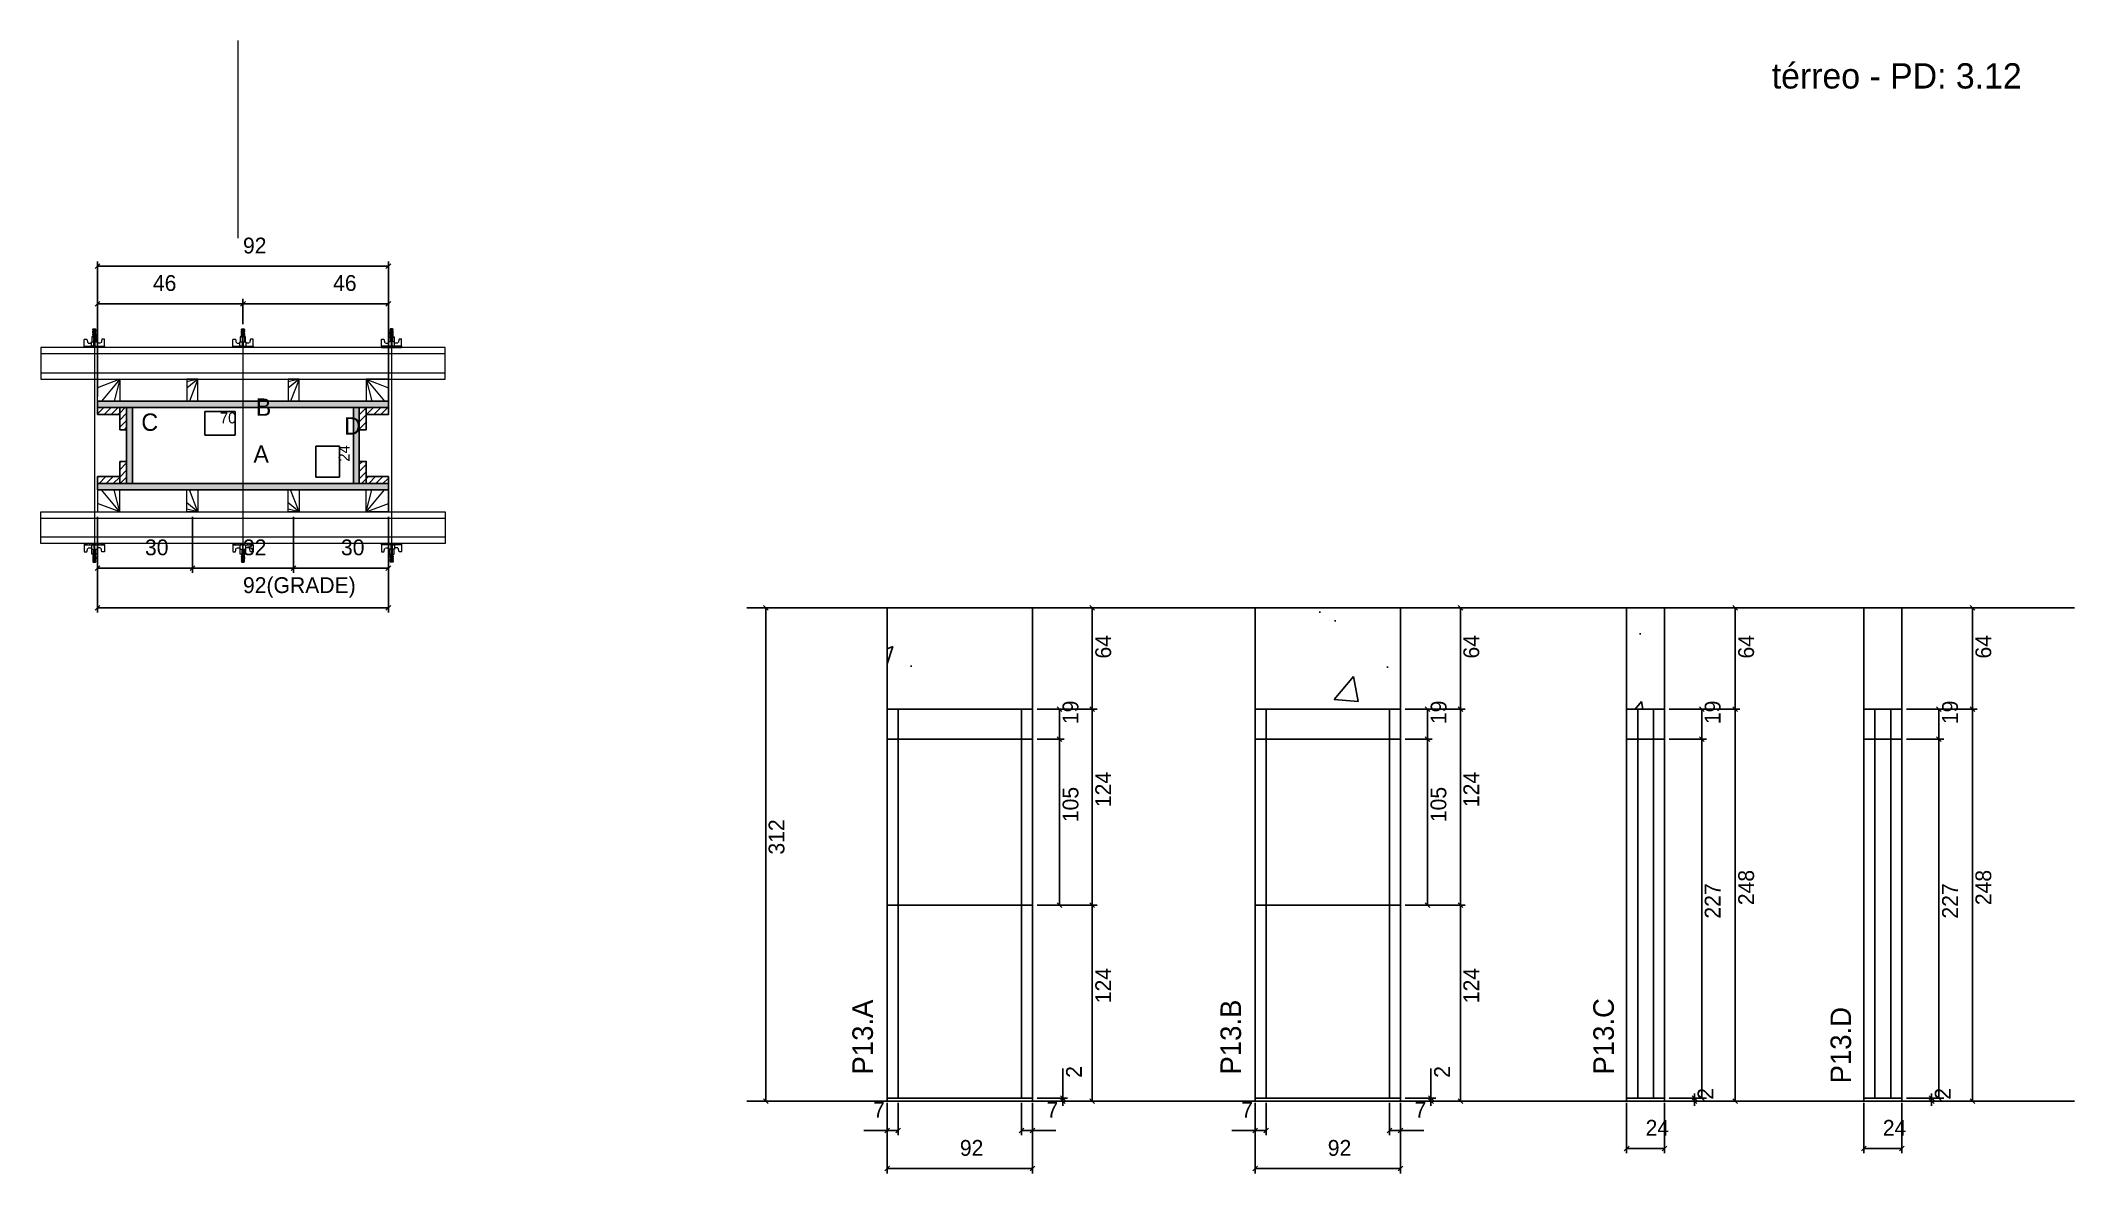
# Model space of a CAD drawing. Header units: metres. Extents: x 19340 to 20627, y 5080 to 5796.
import ezdxf

# ---------------------------------------------------------------- set-up
doc = ezdxf.new("R2010")
doc.units = ezdxf.units.M
for name, color, linetype in [('CHAPA', 7, 'Continuous'), ('COTA', 7, 'Continuous'), ('Hachura', 7, 'Continuous'), ('Madeira', 7, 'Continuous'), ('NOMENCLATURA', 7, 'Continuous'), ('Nível', 7, 'Continuous'), ('Painéis', 7, 'Continuous'), ('Perfil Metálico', 7, 'Continuous'), ('SARR_2.2x7', 7, 'Continuous'), ('SARRAFO', 7, 'Continuous'), ('Texto Seção', 7, 'Continuous'), ('TEXTO_GERAL', 7, 'Continuous')]:
    doc.layers.add(name, color=color, linetype=linetype)

msp = doc.modelspace()

# ---------------------------------------------------------------- hatches: boundary and pattern name
at = {"layer": 'COTA'}
h = msp.add_hatch(dxfattribs=at)
h.set_pattern_fill('AR-CONC')
h.paths.add_polyline_path([(19875.8, 5373.4), (19967.8, 5373.4), (19967.8, 5437.4), (19875.8, 5437.4), (19875.8, 5373.4)])
h = msp.add_hatch(dxfattribs=at)
h.set_pattern_fill('AR-CONC')
h.paths.add_polyline_path([(20108.6, 5373.4), (20200.6, 5373.4), (20200.6, 5437.4), (20108.6, 5437.4), (20108.6, 5373.4)])
h = msp.add_hatch(dxfattribs=at)
h.set_pattern_fill('AR-CONC')
h.paths.add_polyline_path([(20343.7, 5373.4), (20367.7, 5373.4), (20367.7, 5437.4), (20343.7, 5437.4), (20343.7, 5373.4)])
h = msp.add_hatch(dxfattribs=at)
h.set_pattern_fill('AR-CONC')
h.paths.add_polyline_path([(20493.8, 5373.4), (20517.8, 5373.4), (20517.8, 5437.4), (20493.8, 5437.4), (20493.8, 5373.4)])
at = {"layer": 'Hachura'}
h = msp.add_hatch(color=7, dxfattribs=at)
h.dxf.hatch_style = 1
h.paths.add_polyline_path([(19376.2, 5564.1), (19376.2, 5568.1), (19560.2, 5568.1), (19560.2, 5564.1), (19376.2, 5564.1)])
h = msp.add_hatch(color=7, dxfattribs=at)
h.dxf.hatch_style = 1
h.paths.add_polyline_path([(19376.2, 5564.1), (19376.2, 5568.1), (19560.2, 5568.1), (19560.2, 5564.1), (19376.2, 5564.1)])
h = msp.add_hatch(dxfattribs=at)
h.set_pattern_fill('ANSI31')
h.paths.add_polyline_path([(19390.2, 5564.1), (19390.2, 5559.7), (19376.2, 5559.7), (19376.2, 5564.1), (19390.2, 5564.1)])
h = msp.add_hatch(dxfattribs=at)
h.set_pattern_fill('ANSI31')
h.paths.add_polyline_path([(19394.6, 5564.1), (19390.2, 5564.1), (19390.2, 5550.1), (19394.6, 5550.1), (19394.6, 5564.1)])
h = msp.add_hatch(color=7, dxfattribs=at)
h.dxf.hatch_style = 1
h.paths.add_polyline_path([(19398.2, 5564.1), (19394.6, 5564.1), (19394.6, 5516.1), (19398.2, 5516.1), (19398.2, 5564.1)])
h = msp.add_hatch(color=7, dxfattribs=at)
h.dxf.hatch_style = 1
h.paths.add_polyline_path([(19398.2, 5564.1), (19394.6, 5564.1), (19394.6, 5516.1), (19398.2, 5516.1), (19398.2, 5564.1)])
h = msp.add_hatch(color=7, dxfattribs=at)
h.dxf.hatch_style = 1
h.paths.add_polyline_path([(19541.8, 5564.1), (19538.2, 5564.1), (19538.2, 5516.1), (19541.8, 5516.1), (19541.8, 5564.1)])
h = msp.add_hatch(color=7, dxfattribs=at)
h.dxf.hatch_style = 1
h.paths.add_polyline_path([(19541.8, 5564.1), (19538.2, 5564.1), (19538.2, 5516.1), (19541.8, 5516.1), (19541.8, 5564.1)])
h = msp.add_hatch(dxfattribs=at)
h.set_pattern_fill('ANSI31')
h.paths.add_polyline_path([(19546.2, 5564.1), (19541.8, 5564.1), (19541.8, 5550.1), (19546.2, 5550.1), (19546.2, 5564.1)])
h = msp.add_hatch(dxfattribs=at)
h.set_pattern_fill('ANSI31')
h.paths.add_polyline_path([(19546.2, 5564.1), (19546.2, 5559.7), (19560.2, 5559.7), (19560.2, 5564.1), (19546.2, 5564.1)])
h = msp.add_hatch(dxfattribs=at)
h.set_pattern_fill('ANSI31')
h.paths.add_polyline_path([(19390.2, 5516.1), (19390.2, 5520.5), (19376.2, 5520.5), (19376.2, 5516.1), (19390.2, 5516.1)])
h = msp.add_hatch(dxfattribs=at)
h.set_pattern_fill('ANSI31')
h.paths.add_polyline_path([(19394.6, 5516.1), (19390.2, 5516.1), (19390.2, 5530.1), (19394.6, 5530.1), (19394.6, 5516.1)])
h = msp.add_hatch(dxfattribs=at)
h.set_pattern_fill('ANSI31')
h.paths.add_polyline_path([(19546.2, 5516.1), (19541.8, 5516.1), (19541.8, 5530.1), (19546.2, 5530.1), (19546.2, 5516.1)])
h = msp.add_hatch(dxfattribs=at)
h.set_pattern_fill('ANSI31')
h.paths.add_polyline_path([(19546.2, 5516.1), (19546.2, 5520.5), (19560.2, 5520.5), (19560.2, 5516.1), (19546.2, 5516.1)])
h = msp.add_hatch(color=7, dxfattribs=at)
h.dxf.hatch_style = 1
h.paths.add_polyline_path([(19376.2, 5516.1), (19376.2, 5512.1), (19560.2, 5512.1), (19560.2, 5516.1), (19376.2, 5516.1)])
h = msp.add_hatch(color=7, dxfattribs=at)
h.dxf.hatch_style = 1
h.paths.add_polyline_path([(19376.2, 5516.1), (19376.2, 5512.1), (19560.2, 5512.1), (19560.2, 5516.1), (19376.2, 5516.1)])

# ---------------------------------------------------------------- linework, layer by layer
at = {"layer": 'CHAPA', "color": 1, "lineweight": 25}
for points in [[(19376.2, 5564.1), (19376.2, 5568.1), (19560.2, 5568.1), (19560.2, 5564.1)], [(19376.2, 5564.1), (19376.2, 5568.1), (19560.2, 5568.1), (19560.2, 5564.1)], [(19398.2, 5564.1), (19394.6, 5564.1), (19394.6, 5516.1), (19398.2, 5516.1)], [(19398.2, 5564.1), (19394.6, 5564.1), (19394.6, 5516.1), (19398.2, 5516.1)], [(19541.8, 5564.1), (19538.2, 5564.1), (19538.2, 5516.1), (19541.8, 5516.1)], [(19541.8, 5564.1), (19538.2, 5564.1), (19538.2, 5516.1), (19541.8, 5516.1)], [(19376.2, 5516.1), (19376.2, 5512.1), (19560.2, 5512.1), (19560.2, 5516.1)], [(19376.2, 5516.1), (19376.2, 5512.1), (19560.2, 5512.1), (19560.2, 5516.1)]]:
    msp.add_lwpolyline(points, close=True, dxfattribs=at)
at = {"layer": 'COTA', "color": 0, "lineweight": 25}
for p, q in [((19377.7, 5655), (19374.7, 5652)), ((19558.7, 5652), (19561.7, 5655)), ((19377.7, 5631.3), (19374.7, 5628.3)), ((19469.7, 5631.3), (19466.7, 5628.3)), ((19466.7, 5628.3), (19469.7, 5631.3)), ((19558.7, 5628.3), (19561.7, 5631.3)), ((19377.7, 5464), (19374.7, 5461)), ((19434.7, 5461), (19437.7, 5464)), ((19437.7, 5464), (19434.7, 5461)), ((19498.7, 5461), (19501.7, 5464)), ((19501.7, 5464), (19498.7, 5461)), ((19558.7, 5461), (19561.7, 5464)), ((19377.7, 5439), (19374.7, 5436)), ((19558.7, 5436), (19561.7, 5439)), ((19800.5, 5435.9), (19797.5, 5438.9)), ((20007.1, 5435.9), (20004.1, 5438.9)), ((20240, 5435.9), (20237, 5438.9)), ((20413.9, 5435.9), (20410.9, 5438.9)), ((20564, 5435.9), (20561, 5438.9)), ((19986.4, 5371.9), (19983.4, 5374.9)), ((20004.1, 5374.9), (20007.1, 5371.9)), ((20007.1, 5371.9), (20004.1, 5374.9)), ((20219.2, 5371.9), (20216.2, 5374.9)), ((20237, 5374.9), (20240, 5371.9)), ((20240, 5371.9), (20237, 5374.9)), ((20392.7, 5371.9), (20389.7, 5374.9)), ((20410.9, 5374.9), (20413.9, 5371.9)), ((20413.9, 5371.9), (20410.9, 5374.9)), ((20542.8, 5371.9), (20539.8, 5374.9)), ((20561, 5374.9), (20564, 5371.9)), ((20564, 5371.9), (20561, 5374.9)), ((19983.4, 5355.9), (19986.4, 5352.9)), ((19986.4, 5352.9), (19983.4, 5355.9)), ((20216.2, 5355.9), (20219.2, 5352.9)), ((20219.2, 5352.9), (20216.2, 5355.9)), ((20389.7, 5355.9), (20392.7, 5352.9)), ((20392.7, 5352.9), (20389.7, 5355.9)), ((20539.8, 5355.9), (20542.8, 5352.9)), ((20542.8, 5352.9), (20539.8, 5355.9)), ((19983.4, 5250.9), (19986.4, 5247.9)), ((20007.1, 5247.9), (20004.1, 5250.9)), ((20004.1, 5250.9), (20007.1, 5247.9)), ((20216.2, 5250.9), (20219.2, 5247.9)), ((20240, 5247.9), (20237, 5250.9)), ((20237, 5250.9), (20240, 5247.9)), ((19797.5, 5126.9), (19800.5, 5123.9)), ((19985.5, 5128.9), (19988.5, 5125.9)), ((19988.5, 5123.9), (19985.5, 5126.9)), ((20004.1, 5126.9), (20007.1, 5123.9)), ((20218.4, 5128.9), (20221.4, 5125.9)), ((20221.4, 5123.9), (20218.4, 5126.9)), ((20237, 5126.9), (20240, 5123.9)), ((20385.1, 5128.9), (20388.1, 5125.9)), ((20388.1, 5123.9), (20385.1, 5126.9)), ((20389.7, 5128.9), (20392.7, 5125.9)), ((20410.9, 5126.9), (20413.9, 5123.9)), ((20535.2, 5128.9), (20538.2, 5125.9)), ((20538.2, 5123.9), (20535.2, 5126.9)), ((20539.8, 5128.9), (20542.8, 5125.9)), ((20561, 5126.9), (20564, 5123.9)), ((19877.3, 5108.4), (19874.3, 5105.4)), ((19881.3, 5105.4), (19884.3, 5108.4)), ((19962.3, 5108.4), (19959.3, 5105.4)), ((19966.3, 5105.4), (19969.3, 5108.4)), ((20110.1, 5108.4), (20107.1, 5105.4)), ((20114.1, 5105.4), (20117.1, 5108.4)), ((20195.1, 5108.4), (20192.1, 5105.4)), ((20199.1, 5105.4), (20202.1, 5108.4)), ((20345.2, 5097), (20342.2, 5094)), ((20366.2, 5094), (20369.2, 5097)), ((20495.3, 5097), (20492.3, 5094)), ((20516.3, 5094), (20519.3, 5097)), ((19877.3, 5084.3), (19874.3, 5081.3)), ((19966.3, 5081.3), (19969.3, 5084.3)), ((20110.1, 5084.3), (20107.1, 5081.3)), ((20199.1, 5081.3), (20202.1, 5084.3))]:
    msp.add_line(p, q, dxfattribs=at)
at = {"layer": 'COTA', "color": 241, "lineweight": 25}
for p, q in [((19376.2, 5571.1), (19376.2, 5656.5)), ((19560.2, 5653.5), (19376.2, 5653.5)), ((19560.2, 5571.1), (19560.2, 5656.5)), ((19376.2, 5605.1), (19376.2, 5632.8)), ((19376.2, 5629.8), (19468.2, 5629.8)), ((19468.2, 5616.9), (19468.2, 5632.8)), ((19468.2, 5616.9), (19468.2, 5632.8)), ((19560.2, 5629.8), (19468.2, 5629.8)), ((19560.2, 5605.1), (19560.2, 5632.8)), ((19376.2, 5495.1), (19376.2, 5434.5)), ((19376.2, 5495.1), (19376.2, 5459.5)), ((19436.2, 5495.1), (19436.2, 5459.5)), ((19436.2, 5495.1), (19436.2, 5459.5)), ((19500.2, 5495.1), (19500.2, 5459.5)), ((19500.2, 5495.1), (19500.2, 5459.5)), ((19560.2, 5495.1), (19560.2, 5434.5)), ((19560.2, 5495.1), (19560.2, 5459.5)), ((19376.2, 5462.5), (19436.2, 5462.5)), ((19436.2, 5462.5), (19500.2, 5462.5)), ((19500.2, 5462.5), (19560.2, 5462.5)), ((19560.2, 5437.5), (19376.2, 5437.5)), ((19967.8, 5437.4), (19875.8, 5437.4)), ((19875.8, 5373.4), (19875.8, 5437.4)), ((19967.8, 5373.4), (19967.8, 5437.4)), ((20200.6, 5437.4), (20108.6, 5437.4)), ((20108.6, 5373.4), (20108.6, 5437.4)), ((20200.6, 5373.4), (20200.6, 5437.4))]:
    msp.add_line(p, q, dxfattribs=at)
at = {"layer": 'COTA', "color": 180, "lineweight": 25}
for p, q in [((19463.3, 5561.6), (19444, 5561.6)), ((19444, 5561.6), (19444, 5546.6)), ((19463.3, 5546.6), (19463.3, 5561.6)), ((19444, 5546.6), (19463.3, 5546.6)), ((19529.2, 5539.8), (19514.2, 5539.8)), ((19514.2, 5539.8), (19514.2, 5520.1)), ((19529.2, 5520.1), (19529.2, 5539.8)), ((19514.2, 5520.1), (19529.2, 5520.1))]:
    msp.add_line(p, q, dxfattribs=at)
at = {"layer": 'COTA', "color": 4, "lineweight": 25}
for p, q in [((19790.1, 5437.4), (19802, 5437.4)), ((19799, 5125.4), (19799, 5437.4)), ((19970.8, 5437.4), (20008.6, 5437.4)), ((20005.6, 5373.4), (20005.6, 5437.4)), ((20203.6, 5437.4), (20241.5, 5437.4)), ((20238.5, 5373.4), (20238.5, 5437.4)), ((20370.7, 5437.4), (20415.4, 5437.4)), ((20412.4, 5373.4), (20412.4, 5437.4)), ((20520.8, 5437.4), (20565.5, 5437.4)), ((20562.5, 5373.4), (20562.5, 5437.4)), ((19970.8, 5373.4), (20008.6, 5373.4)), ((19970.8, 5373.4), (19987.9, 5373.4)), ((19970.8, 5373.4), (20008.6, 5373.4)), ((19984.9, 5354.4), (19984.9, 5373.4)), ((20005.6, 5249.4), (20005.6, 5373.4)), ((20203.6, 5373.4), (20220.7, 5373.4)), ((20203.6, 5373.4), (20241.5, 5373.4)), ((20203.6, 5373.4), (20241.5, 5373.4)), ((20217.7, 5354.4), (20217.7, 5373.4)), ((20238.5, 5249.4), (20238.5, 5373.4)), ((20370.7, 5373.4), (20415.4, 5373.4)), ((20370.7, 5373.4), (20415.4, 5373.4)), ((20370.7, 5373.4), (20394.2, 5373.4)), ((20391.2, 5373.4), (20391.2, 5354.4)), ((20412.4, 5125.4), (20412.4, 5373.4)), ((20520.8, 5373.4), (20565.5, 5373.4)), ((20520.8, 5373.4), (20565.5, 5373.4)), ((20520.8, 5373.4), (20544.3, 5373.4)), ((20541.3, 5373.4), (20541.3, 5354.4)), ((20562.5, 5125.4), (20562.5, 5373.4)), ((19970.8, 5354.4), (19987.9, 5354.4)), ((19970.8, 5354.4), (19987.9, 5354.4)), ((19984.9, 5249.4), (19984.9, 5354.4)), ((20203.6, 5354.4), (20220.7, 5354.4)), ((20203.6, 5354.4), (20220.7, 5354.4)), ((20217.7, 5249.4), (20217.7, 5354.4)), ((20370.7, 5354.4), (20394.2, 5354.4)), ((20370.7, 5354.4), (20394.2, 5354.4)), ((20391.2, 5354.4), (20391.2, 5127.4)), ((20520.8, 5354.4), (20544.3, 5354.4)), ((20520.8, 5354.4), (20544.3, 5354.4)), ((20541.3, 5354.4), (20541.3, 5127.4)), ((19970.8, 5249.4), (20008.6, 5249.4)), ((19970.8, 5249.4), (19987.9, 5249.4)), ((19970.8, 5249.4), (20008.6, 5249.4)), ((20005.6, 5125.4), (20005.6, 5249.4)), ((20203.6, 5249.4), (20241.5, 5249.4)), ((20203.6, 5249.4), (20220.7, 5249.4)), ((20203.6, 5249.4), (20241.5, 5249.4)), ((20238.5, 5125.4), (20238.5, 5249.4)), ((19987, 5127.4), (19987, 5146.2)), ((20219.9, 5127.4), (20219.9, 5146.2)), ((19790.1, 5125.4), (19802, 5125.4)), ((19875.8, 5124.4), (19875.8, 5079.8)), ((19875.8, 5122.4), (19875.8, 5103.9)), ((19882.8, 5124.4), (19882.8, 5103.9)), ((19960.8, 5124.4), (19960.8, 5103.9)), ((19967.8, 5124.4), (19967.8, 5079.8)), ((19967.8, 5122.4), (19967.8, 5103.9)), ((19970.8, 5127.4), (19990, 5127.4)), ((19970.8, 5125.4), (19990, 5125.4)), ((19970.8, 5125.4), (20008.6, 5125.4)), ((19987, 5125.4), (19987, 5127.4)), ((19987, 5125.4), (19987, 5122.4)), ((20108.6, 5124.4), (20108.6, 5079.8)), ((20108.6, 5122.4), (20108.6, 5103.9)), ((20115.6, 5124.4), (20115.6, 5103.9)), ((20193.6, 5124.4), (20193.6, 5103.9)), ((20200.6, 5124.4), (20200.6, 5079.8)), ((20200.6, 5122.4), (20200.6, 5103.9)), ((20203.6, 5127.4), (20222.9, 5127.4)), ((20203.6, 5125.4), (20222.9, 5125.4)), ((20203.6, 5125.4), (20241.5, 5125.4)), ((20219.9, 5125.4), (20219.9, 5127.4)), ((20219.9, 5125.4), (20219.9, 5122.4)), ((20343.7, 5124.4), (20343.7, 5092.5)), ((20367.7, 5124.4), (20367.7, 5092.5)), ((20370.7, 5127.4), (20389.6, 5127.4)), ((20370.7, 5127.4), (20394.2, 5127.4)), ((20370.7, 5125.4), (20389.6, 5125.4)), ((20370.7, 5125.4), (20415.4, 5125.4)), ((20386.6, 5127.4), (20386.6, 5130.4)), ((20386.6, 5125.4), (20386.6, 5127.4)), ((20386.6, 5125.4), (20386.6, 5122.4)), ((20493.8, 5124.4), (20493.8, 5092.5)), ((20517.8, 5124.4), (20517.8, 5092.5)), ((20520.8, 5127.4), (20539.7, 5127.4)), ((20520.8, 5127.4), (20544.3, 5127.4)), ((20520.8, 5125.4), (20539.7, 5125.4)), ((20520.8, 5125.4), (20565.5, 5125.4)), ((20536.7, 5127.4), (20536.7, 5130.4)), ((20536.7, 5125.4), (20536.7, 5127.4)), ((20536.7, 5125.4), (20536.7, 5122.4)), ((19875.8, 5106.9), (19861, 5106.9)), ((19882.8, 5106.9), (19875.8, 5106.9)), ((19960.8, 5106.9), (19967.8, 5106.9)), ((19967.8, 5106.9), (19982.5, 5106.9)), ((20108.6, 5106.9), (20093.9, 5106.9)), ((20115.6, 5106.9), (20108.6, 5106.9)), ((20193.6, 5106.9), (20200.6, 5106.9)), ((20200.6, 5106.9), (20215.4, 5106.9)), ((19967.8, 5082.8), (19875.8, 5082.8)), ((20200.6, 5082.8), (20108.6, 5082.8)), ((20343.7, 5095.5), (20367.7, 5095.5)), ((20493.8, 5095.5), (20517.8, 5095.5))]:
    msp.add_line(p, q, dxfattribs=at)
at = {"layer": 'COTA', "color": 241, "lineweight": 25}
for points in [[(20367.7, 5373.4), (20367.7, 5437.4), (20343.7, 5437.4), (20343.7, 5373.4)], [(20517.8, 5373.4), (20517.8, 5437.4), (20493.8, 5437.4), (20493.8, 5373.4)]]:
    msp.add_lwpolyline(points, dxfattribs=at)
at = {"layer": 'Hachura', "color": 0, "lineweight": 9}
for p, q in [((19373.1, 5613.2), (19375.3, 5612.1)), ((19375.2, 5611.9), (19373.1, 5612.9)), ((19373.1, 5612), (19375.3, 5610.9)), ((19375.2, 5610.7), (19373.1, 5611.8)), ((19373.1, 5610.8), (19375.3, 5609.8)), ((19375.2, 5609.5), (19373.1, 5610.6)), ((19373.2, 5613.6), (19373.5, 5613.9)), ((19373.2, 5613.3), (19373.2, 5613.6)), ((19375.1, 5613.6), (19373.2, 5613.6)), ((19373.2, 5613.3), (19375.1, 5612.3)), ((19373.2, 5613.3), (19375.1, 5612.3)), ((19373.2, 5612.1), (19373.2, 5612.7)), ((19375.1, 5611.8), (19373.2, 5612.7)), ((19373.2, 5612.1), (19375.1, 5611.1)), ((19373.2, 5610.9), (19373.2, 5611.6)), ((19375.1, 5610.6), (19373.2, 5611.6)), ((19373.2, 5611.4), (19373.2, 5611.6)), ((19373.2, 5610.9), (19375.1, 5610)), ((19373.2, 5609.8), (19373.2, 5610.4)), ((19375.1, 5609.5), (19373.2, 5610.4)), ((19373.5, 5613.9), (19374.8, 5613.9)), ((19375.1, 5612.9), (19373.8, 5613.6)), ((19375.2, 5613), (19374.1, 5613.6)), ((19374.6, 5613.6), (19375.3, 5613.2)), ((19375.1, 5613.6), (19374.8, 5613.9)), ((19374.8, 5613.6), (19375.1, 5613.4)), ((19375.1, 5612.9), (19375.1, 5612.3)), ((19375.1, 5611.1), (19375.1, 5611.8)), ((19375.1, 5610.4), (19375.1, 5610.6)), ((19375.1, 5610.4), (19375.1, 5610)), ((19467.1, 5613.2), (19469.3, 5612.1)), ((19469.2, 5611.9), (19467.1, 5612.9)), ((19467.1, 5612), (19469.3, 5610.9)), ((19469.2, 5610.7), (19467.1, 5611.8)), ((19467.1, 5610.8), (19469.3, 5609.8)), ((19469.2, 5609.5), (19467.1, 5610.6)), ((19467.2, 5613.6), (19467.5, 5613.9)), ((19467.2, 5613.3), (19467.2, 5613.6)), ((19469.1, 5613.6), (19467.2, 5613.6)), ((19467.2, 5613.3), (19469.1, 5612.3)), ((19467.2, 5613.3), (19469.1, 5612.3)), ((19467.2, 5612.1), (19467.2, 5612.7)), ((19469.1, 5611.8), (19467.2, 5612.7)), ((19467.2, 5612.1), (19469.1, 5611.1)), ((19467.2, 5610.9), (19467.2, 5611.6)), ((19469.1, 5610.6), (19467.2, 5611.6)), ((19467.2, 5611.4), (19467.2, 5611.6)), ((19467.2, 5610.9), (19469.1, 5610)), ((19467.2, 5609.8), (19467.2, 5610.4)), ((19469.1, 5609.5), (19467.2, 5610.4)), ((19467.5, 5613.9), (19468.8, 5613.9)), ((19469.1, 5612.9), (19467.8, 5613.6)), ((19469.2, 5613), (19468.1, 5613.6)), ((19468.6, 5613.6), (19469.3, 5613.2)), ((19469.1, 5613.6), (19468.8, 5613.9)), ((19468.8, 5613.6), (19469.1, 5613.4)), ((19469.1, 5612.9), (19469.1, 5612.3)), ((19469.1, 5611.1), (19469.1, 5611.8)), ((19469.1, 5610.4), (19469.1, 5610.6)), ((19469.1, 5610.4), (19469.1, 5610)), ((19561.8, 5613.6), (19561.1, 5613.2)), ((19563.3, 5613.2), (19561.1, 5612.1)), ((19563.3, 5612), (19561.1, 5610.9)), ((19563.3, 5610.8), (19561.1, 5609.8)), ((19561.2, 5613), (19562.3, 5613.6)), ((19561.2, 5611.9), (19563.3, 5612.9)), ((19561.2, 5610.7), (19563.3, 5611.8)), ((19561.2, 5609.5), (19563.3, 5610.6)), ((19561.3, 5613.6), (19561.6, 5613.9)), ((19561.6, 5613.6), (19561.3, 5613.4)), ((19561.3, 5612.9), (19562.6, 5613.6)), ((19561.3, 5613.6), (19563.2, 5613.6)), ((19563.2, 5613.3), (19561.3, 5612.3)), ((19563.2, 5613.3), (19561.3, 5612.3)), ((19561.3, 5612.9), (19561.3, 5612.3)), ((19561.3, 5611.8), (19563.2, 5612.7)), ((19563.2, 5612.1), (19561.3, 5611.1)), ((19561.3, 5611.1), (19561.3, 5611.8)), ((19561.3, 5610.6), (19563.2, 5611.6)), ((19563.2, 5610.9), (19561.3, 5610)), ((19561.3, 5610.4), (19561.3, 5610.6)), ((19561.3, 5610.4), (19561.3, 5610)), ((19561.3, 5609.5), (19563.2, 5610.4)), ((19562.9, 5613.9), (19561.6, 5613.9)), ((19563.2, 5613.6), (19562.9, 5613.9)), ((19563.2, 5613.3), (19563.2, 5613.6)), ((19563.2, 5612.1), (19563.2, 5612.7)), ((19563.2, 5610.9), (19563.2, 5611.6)), ((19563.2, 5611.4), (19563.2, 5611.6)), ((19563.2, 5609.8), (19563.2, 5610.4)), ((19367.7, 5607.3), (19369.4, 5607.3)), ((19367.7, 5603), (19380.6, 5603)), ((19367.7, 5603), (19372.9, 5603)), ((19367.8, 5602.1), (19367.8, 5607.2)), ((19380.6, 5602.1), (19367.8, 5602.1)), ((19367.9, 5603), (19367.9, 5602.1)), ((19368.1, 5603), (19368.1, 5602.1)), ((19368.4, 5603), (19368.4, 5602.1)), ((19368.9, 5603), (19368.9, 5602.1)), ((19369.4, 5607.3), (19370, 5605)), ((19369.7, 5603), (19369.7, 5602.1)), ((19370.3, 5604.8), (19372.3, 5604.8)), ((19371.2, 5603), (19371.2, 5602.1)), ((19379.7, 5602.1), (19371.9, 5602.1)), ((19372.3, 5605.6), (19376.1, 5605.6)), ((19372.3, 5603), (19372.3, 5605.6)), ((19374.2, 5603), (19372.3, 5603)), ((19375.9, 5608.8), (19372.5, 5608.8)), ((19372.5, 5608.8), (19372.5, 5605.6)), ((19375.9, 5608.7), (19372.5, 5608.7)), ((19372.9, 5603), (19373.6, 5603)), ((19374.3, 5608.8), (19373.1, 5609.4)), ((19373.2, 5609.8), (19375.1, 5608.8)), ((19374.1, 5608.8), (19373.2, 5609.3)), ((19373.2, 5608.8), (19373.2, 5609.3)), ((19373.2, 5602.7), (19373.2, 5602.9)), ((19373.2, 5602.2), (19373.2, 5602.7)), ((19373.6, 5608.8), (19373.6, 5605.6)), ((19373.9, 5603), (19373.9, 5605)), ((19374.2, 5603), (19374.2, 5602.1)), ((19374.4, 5605), (19374.4, 5603)), ((19375.1, 5609.5), (19375.1, 5608.8)), ((19375.1, 5608.8), (19375.1, 5605.6)), ((19375.2, 5602.9), (19375.2, 5602.4)), ((19375.9, 5605.6), (19375.9, 5608.8)), ((19376.1, 5605.6), (19375.9, 5605.6)), ((19376.1, 5605.6), (19375.9, 5605.6)), ((19376.1, 5605.6), (19376.1, 5603)), ((19378.1, 5604.8), (19376.1, 5604.8)), ((19377.2, 5603), (19377.2, 5602.1)), ((19379, 5607.3), (19378.4, 5605)), ((19378.7, 5603), (19378.7, 5602.1)), ((19380.6, 5607.3), (19379, 5607.3)), ((19379.5, 5603), (19379.5, 5602.1)), ((19380, 5603), (19380, 5602.1)), ((19380.3, 5603), (19380.3, 5602.1)), ((19380.5, 5603), (19380.5, 5602.1)), ((19380.6, 5603), (19380.6, 5607.3)), ((19380.6, 5603), (19380.6, 5602.1)), ((19461.7, 5607.3), (19463.4, 5607.3)), ((19461.7, 5603), (19474.6, 5603)), ((19461.7, 5603), (19466.9, 5603)), ((19461.8, 5602.1), (19461.8, 5607.2)), ((19474.6, 5602.1), (19461.8, 5602.1)), ((19461.9, 5603), (19461.9, 5602.1)), ((19462.1, 5603), (19462.1, 5602.1)), ((19462.4, 5603), (19462.4, 5602.1)), ((19462.9, 5603), (19462.9, 5602.1)), ((19463.4, 5607.3), (19464, 5605)), ((19463.7, 5603), (19463.7, 5602.1)), ((19464.3, 5604.8), (19466.3, 5604.8)), ((19465.2, 5603), (19465.2, 5602.1)), ((19473.7, 5602.1), (19465.9, 5602.1)), ((19466.3, 5605.6), (19470.1, 5605.6)), ((19466.3, 5603), (19466.3, 5605.6)), ((19468.2, 5603), (19466.3, 5603)), ((19469.9, 5608.8), (19466.5, 5608.8)), ((19466.5, 5608.8), (19466.5, 5605.6)), ((19469.9, 5608.7), (19466.5, 5608.7)), ((19466.9, 5603), (19467.6, 5603)), ((19468.3, 5608.8), (19467.1, 5609.4)), ((19467.2, 5609.8), (19469.1, 5608.8)), ((19468.1, 5608.8), (19467.2, 5609.3)), ((19467.2, 5608.8), (19467.2, 5609.3)), ((19467.2, 5602.7), (19467.2, 5602.9)), ((19467.2, 5602.2), (19467.2, 5602.7)), ((19467.6, 5608.8), (19467.6, 5605.6)), ((19467.9, 5603), (19467.9, 5605)), ((19468.2, 5603), (19468.2, 5602.1)), ((19468.4, 5605), (19468.4, 5603)), ((19469.1, 5609.5), (19469.1, 5608.8)), ((19469.1, 5608.8), (19469.1, 5605.6)), ((19469.2, 5602.9), (19469.2, 5602.4)), ((19469.9, 5605.6), (19469.9, 5608.8)), ((19470.1, 5605.6), (19469.9, 5605.6)), ((19470.1, 5605.6), (19469.9, 5605.6)), ((19470.1, 5605.6), (19470.1, 5603)), ((19472.1, 5604.8), (19470.1, 5604.8)), ((19471.2, 5603), (19471.2, 5602.1)), ((19473, 5607.3), (19472.4, 5605)), ((19472.7, 5603), (19472.7, 5602.1)), ((19474.6, 5607.3), (19473, 5607.3)), ((19473.5, 5603), (19473.5, 5602.1)), ((19474, 5603), (19474, 5602.1)), ((19474.3, 5603), (19474.3, 5602.1)), ((19474.5, 5603), (19474.5, 5602.1)), ((19474.6, 5603), (19474.6, 5607.3)), ((19474.6, 5603), (19474.6, 5602.1)), ((19555.8, 5603), (19555.8, 5607.3)), ((19555.8, 5607.3), (19557.4, 5607.3)), ((19568.7, 5603), (19555.8, 5603)), ((19555.8, 5603), (19555.8, 5602.1)), ((19555.8, 5602.1), (19568.6, 5602.1)), ((19555.9, 5603), (19555.9, 5602.1)), ((19556.1, 5603), (19556.1, 5602.1)), ((19556.4, 5603), (19556.4, 5602.1)), ((19556.7, 5602.1), (19564.5, 5602.1)), ((19556.9, 5603), (19556.9, 5602.1)), ((19557.4, 5607.3), (19558, 5605)), ((19557.7, 5603), (19557.7, 5602.1)), ((19558.3, 5604.8), (19560.3, 5604.8)), ((19559.2, 5603), (19559.2, 5602.1)), ((19564.1, 5605.6), (19560.3, 5605.6)), ((19560.3, 5605.6), (19560.3, 5603)), ((19560.3, 5605.6), (19560.5, 5605.6)), ((19560.3, 5605.6), (19560.5, 5605.6)), ((19560.5, 5608.8), (19563.9, 5608.8)), ((19560.5, 5605.6), (19560.5, 5608.8)), ((19560.5, 5608.7), (19563.9, 5608.7)), ((19561.2, 5602.9), (19561.2, 5602.4)), ((19563.2, 5609.8), (19561.3, 5608.8)), ((19561.3, 5609.5), (19561.3, 5608.8)), ((19561.3, 5608.8), (19561.3, 5605.6)), ((19562, 5605), (19562, 5603)), ((19562.1, 5608.8), (19563.3, 5609.4)), ((19562.2, 5603), (19564.1, 5603)), ((19562.2, 5603), (19562.2, 5602.1)), ((19562.3, 5608.8), (19563.2, 5609.3)), ((19562.5, 5603), (19562.5, 5605)), ((19562.8, 5608.8), (19562.8, 5605.6)), ((19563.5, 5603), (19562.8, 5603)), ((19563.2, 5608.8), (19563.2, 5609.3)), ((19563.2, 5602.7), (19563.2, 5602.9)), ((19563.2, 5602.2), (19563.2, 5602.7)), ((19568.7, 5603), (19563.5, 5603)), ((19563.9, 5608.8), (19563.9, 5605.6)), ((19564.1, 5603), (19564.1, 5605.6)), ((19566.1, 5604.8), (19564.1, 5604.8)), ((19565.2, 5603), (19565.2, 5602.1)), ((19567, 5607.3), (19566.4, 5605)), ((19566.7, 5603), (19566.7, 5602.1)), ((19568.7, 5607.3), (19567, 5607.3)), ((19567.5, 5603), (19567.5, 5602.1)), ((19568, 5603), (19568, 5602.1)), ((19568.3, 5603), (19568.3, 5602.1)), ((19568.5, 5603), (19568.5, 5602.1)), ((19568.6, 5602.1), (19568.6, 5607.2)), ((19367.7, 5477.2), (19380.6, 5477.2)), ((19367.7, 5477.2), (19372.9, 5477.2)), ((19367.7, 5472.9), (19369.4, 5472.9)), ((19380.6, 5478.1), (19367.8, 5478.1)), ((19367.8, 5478.1), (19367.8, 5473)), ((19367.9, 5477.2), (19367.9, 5478.1)), ((19368.1, 5477.2), (19368.1, 5478.1)), ((19368.4, 5477.2), (19368.4, 5478.1)), ((19368.9, 5477.2), (19368.9, 5478.1)), ((19369.4, 5472.9), (19370, 5475.1)), ((19369.7, 5477.2), (19369.7, 5478.1)), ((19370.3, 5475.4), (19372.3, 5475.4)), ((19371.2, 5477.2), (19371.2, 5478.1)), ((19379.7, 5478.1), (19371.9, 5478.1)), ((19374.2, 5477.2), (19372.3, 5477.2)), ((19372.3, 5477.2), (19372.3, 5474.6)), ((19372.3, 5474.6), (19376.1, 5474.6)), ((19372.5, 5471.4), (19372.5, 5474.6)), ((19375.9, 5471.5), (19372.5, 5471.5)), ((19375.9, 5471.4), (19372.5, 5471.4)), ((19372.9, 5477.2), (19373.6, 5477.2)), ((19374.3, 5471.4), (19373.1, 5470.8)), ((19375.2, 5470.7), (19373.1, 5469.6)), ((19373.1, 5469.4), (19375.3, 5470.4)), ((19375.2, 5469.5), (19373.1, 5468.4)), ((19373.1, 5468.2), (19375.3, 5469.3)), ((19373.2, 5477.9), (19373.2, 5477.5)), ((19373.2, 5477.5), (19373.2, 5477.3)), ((19373.2, 5470.4), (19375.1, 5471.4)), ((19374.1, 5471.4), (19373.2, 5470.9)), ((19373.2, 5471.4), (19373.2, 5470.9)), ((19375.1, 5470.7), (19373.2, 5469.8)), ((19373.2, 5470.4), (19373.2, 5469.8)), ((19373.2, 5469.3), (19375.1, 5470.2)), ((19375.1, 5469.6), (19373.2, 5468.6)), ((19373.2, 5469.3), (19373.2, 5468.6)), ((19373.2, 5468.1), (19375.1, 5469.1)), ((19373.2, 5468.8), (19373.2, 5468.6)), ((19373.6, 5471.4), (19373.6, 5474.6)), ((19373.9, 5477.2), (19373.9, 5475.2)), ((19374.2, 5477.2), (19374.2, 5478.1)), ((19374.4, 5475.2), (19374.4, 5477.2)), ((19375.1, 5471.4), (19375.1, 5474.6)), ((19375.1, 5470.7), (19375.1, 5471.4)), ((19375.1, 5469.8), (19375.1, 5470.2)), ((19375.1, 5469.8), (19375.1, 5469.6)), ((19375.1, 5469.1), (19375.1, 5468.4)), ((19375.2, 5477.3), (19375.2, 5477.8)), ((19375.9, 5474.6), (19375.9, 5471.4)), ((19376.1, 5474.6), (19375.9, 5474.6)), ((19376.1, 5474.6), (19375.9, 5474.6)), ((19376.1, 5474.6), (19376.1, 5477.2)), ((19378.1, 5475.4), (19376.1, 5475.4)), ((19377.2, 5477.2), (19377.2, 5478.1)), ((19379, 5472.9), (19378.4, 5475.1)), ((19378.7, 5477.2), (19378.7, 5478.1)), ((19380.6, 5472.9), (19379, 5472.9)), ((19379.5, 5477.2), (19379.5, 5478.1)), ((19380, 5477.2), (19380, 5478.1)), ((19380.3, 5477.2), (19380.3, 5478.1)), ((19380.5, 5477.2), (19380.5, 5478.1)), ((19380.6, 5477.2), (19380.6, 5478.1)), ((19380.6, 5477.2), (19380.6, 5472.9)), ((19461.7, 5477.2), (19474.6, 5477.2)), ((19461.7, 5477.2), (19466.9, 5477.2)), ((19461.7, 5472.9), (19463.4, 5472.9)), ((19474.6, 5478.1), (19461.8, 5478.1)), ((19461.8, 5478.1), (19461.8, 5473)), ((19461.9, 5477.2), (19461.9, 5478.1)), ((19462.1, 5477.2), (19462.1, 5478.1)), ((19462.4, 5477.2), (19462.4, 5478.1)), ((19462.9, 5477.2), (19462.9, 5478.1)), ((19463.4, 5472.9), (19464, 5475.1)), ((19463.7, 5477.2), (19463.7, 5478.1)), ((19464.3, 5475.4), (19466.3, 5475.4)), ((19465.2, 5477.2), (19465.2, 5478.1)), ((19473.7, 5478.1), (19465.9, 5478.1)), ((19468.2, 5477.2), (19466.3, 5477.2)), ((19466.3, 5477.2), (19466.3, 5474.6)), ((19466.3, 5474.6), (19470.1, 5474.6)), ((19466.5, 5471.4), (19466.5, 5474.6)), ((19469.9, 5471.5), (19466.5, 5471.5)), ((19469.9, 5471.4), (19466.5, 5471.4)), ((19466.9, 5477.2), (19467.6, 5477.2)), ((19468.3, 5471.4), (19467.1, 5470.8)), ((19469.2, 5470.7), (19467.1, 5469.6)), ((19467.1, 5469.4), (19469.3, 5470.4)), ((19469.2, 5469.5), (19467.1, 5468.4)), ((19467.1, 5468.2), (19469.3, 5469.3)), ((19467.2, 5477.9), (19467.2, 5477.5)), ((19467.2, 5477.5), (19467.2, 5477.3)), ((19467.2, 5470.4), (19469.1, 5471.4)), ((19468.1, 5471.4), (19467.2, 5470.9)), ((19467.2, 5471.4), (19467.2, 5470.9)), ((19469.1, 5470.7), (19467.2, 5469.8)), ((19467.2, 5470.4), (19467.2, 5469.8)), ((19467.2, 5469.3), (19469.1, 5470.2)), ((19469.1, 5469.6), (19467.2, 5468.6)), ((19467.2, 5469.3), (19467.2, 5468.6)), ((19467.2, 5468.1), (19469.1, 5469.1)), ((19467.2, 5468.8), (19467.2, 5468.6)), ((19467.6, 5471.4), (19467.6, 5474.6)), ((19467.9, 5477.2), (19467.9, 5475.2)), ((19468.2, 5477.2), (19468.2, 5478.1)), ((19468.4, 5475.2), (19468.4, 5477.2)), ((19469.1, 5471.4), (19469.1, 5474.6)), ((19469.1, 5470.7), (19469.1, 5471.4)), ((19469.1, 5469.8), (19469.1, 5470.2)), ((19469.1, 5469.8), (19469.1, 5469.6)), ((19469.1, 5469.1), (19469.1, 5468.4)), ((19469.2, 5477.3), (19469.2, 5477.8)), ((19469.9, 5474.6), (19469.9, 5471.4)), ((19470.1, 5474.6), (19469.9, 5474.6)), ((19470.1, 5474.6), (19469.9, 5474.6)), ((19470.1, 5474.6), (19470.1, 5477.2)), ((19472.1, 5475.4), (19470.1, 5475.4)), ((19471.2, 5477.2), (19471.2, 5478.1)), ((19473, 5472.9), (19472.4, 5475.1)), ((19472.7, 5477.2), (19472.7, 5478.1)), ((19474.6, 5472.9), (19473, 5472.9)), ((19473.5, 5477.2), (19473.5, 5478.1)), ((19474, 5477.2), (19474, 5478.1)), ((19474.3, 5477.2), (19474.3, 5478.1)), ((19474.5, 5477.2), (19474.5, 5478.1)), ((19474.6, 5477.2), (19474.6, 5478.1)), ((19474.6, 5477.2), (19474.6, 5472.9)), ((19555.8, 5478.1), (19568.6, 5478.1)), ((19555.8, 5477.2), (19555.8, 5478.1)), ((19568.7, 5477.2), (19555.8, 5477.2)), ((19555.8, 5477.2), (19555.8, 5472.9)), ((19555.8, 5472.9), (19557.4, 5472.9)), ((19555.9, 5477.2), (19555.9, 5478.1)), ((19556.1, 5477.2), (19556.1, 5478.1)), ((19556.4, 5477.2), (19556.4, 5478.1)), ((19556.7, 5478.1), (19564.5, 5478.1)), ((19556.9, 5477.2), (19556.9, 5478.1)), ((19557.4, 5472.9), (19558, 5475.1)), ((19557.7, 5477.2), (19557.7, 5478.1)), ((19558.3, 5475.4), (19560.3, 5475.4)), ((19559.2, 5477.2), (19559.2, 5478.1)), ((19560.3, 5474.6), (19560.3, 5477.2)), ((19564.1, 5474.6), (19560.3, 5474.6)), ((19560.3, 5474.6), (19560.5, 5474.6)), ((19560.3, 5474.6), (19560.5, 5474.6)), ((19560.5, 5474.6), (19560.5, 5471.4)), ((19560.5, 5471.5), (19563.9, 5471.5)), ((19560.5, 5471.4), (19563.9, 5471.4)), ((19563.3, 5469.4), (19561.1, 5470.4)), ((19563.3, 5468.2), (19561.1, 5469.3)), ((19561.2, 5477.3), (19561.2, 5477.8)), ((19561.2, 5470.7), (19563.3, 5469.6)), ((19561.2, 5469.5), (19563.3, 5468.4)), ((19561.3, 5471.4), (19561.3, 5474.6)), ((19561.3, 5470.7), (19561.3, 5471.4)), ((19563.2, 5470.4), (19561.3, 5471.4)), ((19561.3, 5470.7), (19563.2, 5469.8)), ((19561.3, 5469.8), (19561.3, 5470.2)), ((19563.2, 5469.3), (19561.3, 5470.2)), ((19561.3, 5469.8), (19561.3, 5469.6)), ((19561.3, 5469.6), (19563.2, 5468.6)), ((19561.3, 5469.1), (19561.3, 5468.4)), ((19563.2, 5468.1), (19561.3, 5469.1)), ((19562, 5475.2), (19562, 5477.2)), ((19562.1, 5471.4), (19563.3, 5470.8)), ((19562.2, 5477.2), (19562.2, 5478.1)), ((19562.2, 5477.2), (19564.1, 5477.2)), ((19562.3, 5471.4), (19563.2, 5470.9)), ((19562.5, 5477.2), (19562.5, 5475.2)), ((19563.5, 5477.2), (19562.8, 5477.2)), ((19562.8, 5471.4), (19562.8, 5474.6)), ((19563.2, 5477.9), (19563.2, 5477.5)), ((19563.2, 5477.5), (19563.2, 5477.3)), ((19563.2, 5471.4), (19563.2, 5470.9)), ((19563.2, 5470.4), (19563.2, 5469.8)), ((19563.2, 5469.3), (19563.2, 5468.6)), ((19563.2, 5468.8), (19563.2, 5468.6)), ((19568.7, 5477.2), (19563.5, 5477.2)), ((19563.9, 5471.4), (19563.9, 5474.6)), ((19564.1, 5477.2), (19564.1, 5474.6)), ((19566.1, 5475.4), (19564.1, 5475.4)), ((19565.2, 5477.2), (19565.2, 5478.1)), ((19567, 5472.9), (19566.4, 5475.1)), ((19566.7, 5477.2), (19566.7, 5478.1)), ((19568.7, 5472.9), (19567, 5472.9)), ((19567.5, 5477.2), (19567.5, 5478.1)), ((19568, 5477.2), (19568, 5478.1)), ((19568.3, 5477.2), (19568.3, 5478.1)), ((19568.5, 5477.2), (19568.5, 5478.1)), ((19568.6, 5478.1), (19568.6, 5473)), ((19375.2, 5468.3), (19373.1, 5467.3)), ((19373.1, 5467), (19375.3, 5468.1)), ((19375.1, 5468.4), (19373.2, 5467.5)), ((19373.2, 5468.1), (19373.2, 5467.5)), ((19373.2, 5466.9), (19375.1, 5467.9)), ((19373.2, 5466.9), (19375.1, 5467.9)), ((19373.2, 5466.9), (19373.2, 5466.6)), ((19373.2, 5466.6), (19373.5, 5466.3)), ((19375.1, 5466.6), (19373.2, 5466.6)), ((19373.5, 5466.3), (19374.8, 5466.3)), ((19375.1, 5467.3), (19373.8, 5466.6)), ((19375.2, 5467.2), (19374.1, 5466.6)), ((19374.6, 5466.6), (19375.3, 5467)), ((19374.8, 5466.6), (19375.1, 5466.7)), ((19375.1, 5466.6), (19374.8, 5466.3)), ((19375.1, 5467.3), (19375.1, 5467.9)), ((19469.2, 5468.3), (19467.1, 5467.3)), ((19467.1, 5467), (19469.3, 5468.1)), ((19469.1, 5468.4), (19467.2, 5467.5)), ((19467.2, 5468.1), (19467.2, 5467.5)), ((19467.2, 5466.9), (19469.1, 5467.9)), ((19467.2, 5466.9), (19469.1, 5467.9)), ((19467.2, 5466.9), (19467.2, 5466.6)), ((19467.2, 5466.6), (19467.5, 5466.3)), ((19469.1, 5466.6), (19467.2, 5466.6)), ((19467.5, 5466.3), (19468.8, 5466.3)), ((19469.1, 5467.3), (19467.8, 5466.6)), ((19469.2, 5467.2), (19468.1, 5466.6)), ((19468.6, 5466.6), (19469.3, 5467)), ((19468.8, 5466.6), (19469.1, 5466.7)), ((19469.1, 5466.6), (19468.8, 5466.3)), ((19469.1, 5467.3), (19469.1, 5467.9)), ((19563.3, 5467), (19561.1, 5468.1)), ((19561.8, 5466.6), (19561.1, 5467)), ((19561.2, 5468.3), (19563.3, 5467.3)), ((19561.2, 5467.2), (19562.3, 5466.6)), ((19561.3, 5468.4), (19563.2, 5467.5)), ((19563.2, 5466.9), (19561.3, 5467.9)), ((19561.3, 5467.3), (19561.3, 5467.9)), ((19563.2, 5466.9), (19561.3, 5467.9)), ((19561.3, 5467.3), (19562.6, 5466.6)), ((19561.6, 5466.6), (19561.3, 5466.7)), ((19561.3, 5466.6), (19561.6, 5466.3)), ((19561.3, 5466.6), (19563.2, 5466.6)), ((19562.9, 5466.3), (19561.6, 5466.3)), ((19563.2, 5466.6), (19562.9, 5466.3)), ((19563.2, 5468.1), (19563.2, 5467.5)), ((19563.2, 5466.9), (19563.2, 5466.6))]:
    msp.add_line(p, q, dxfattribs=at)
at = {"layer": 'Hachura', "color": 251, "lineweight": 9}
for p, q in [((19374.2, 5612.9), (19374.2, 5471.1)), ((19468.2, 5612.9), (19468.2, 5471.1)), ((19562.2, 5612.9), (19562.2, 5471.1))]:
    msp.add_line(p, q, dxfattribs=at)
at = {"layer": 'Madeira', "color": 126, "lineweight": 18}
for p, q in [((19390.2, 5582.1), (19376.2, 5576.7)), ((19390.2, 5582.1), (19378.7, 5568.1)), ((19390.2, 5582.1), (19386.7, 5568.1)), ((19439.7, 5582.1), (19432.7, 5576.4)), ((19439.7, 5582.1), (19432.7, 5580.4)), ((19439.7, 5582.1), (19434.3, 5568.1)), ((19503.7, 5582.1), (19496.7, 5576.4)), ((19503.7, 5582.1), (19496.7, 5580.4)), ((19503.7, 5582.1), (19498.3, 5568.1)), ((19546.2, 5582.1), (19557.7, 5568.1)), ((19546.2, 5582.1), (19549.7, 5568.1)), ((19546.2, 5582.1), (19560.2, 5576.7)), ((19390.2, 5498.1), (19378.7, 5512.1)), ((19390.2, 5498.1), (19386.7, 5512.1)), ((19439.7, 5498.1), (19434.3, 5512.1)), ((19503.7, 5498.1), (19498.3, 5512.1)), ((19546.2, 5498.1), (19557.7, 5512.1)), ((19546.2, 5498.1), (19549.7, 5512.1)), ((19390.2, 5498.1), (19376.2, 5503.5)), ((19439.7, 5498.1), (19432.7, 5503.8)), ((19439.7, 5498.1), (19432.7, 5499.8)), ((19503.7, 5498.1), (19496.7, 5503.8)), ((19503.7, 5498.1), (19496.7, 5499.8)), ((19546.2, 5498.1), (19560.2, 5503.5))]:
    msp.add_line(p, q, dxfattribs=at)
for points in [[(19560.2, 5582.1), (19560.2, 5568.1), (19376.2, 5568.1), (19376.2, 5582.1)], [(19390.2, 5582.1), (19390.2, 5568.1), (19376.2, 5568.1), (19376.2, 5582.1)], [(19439.7, 5582.1), (19432.7, 5582.1), (19432.7, 5568.1), (19439.7, 5568.1)], [(19503.7, 5582.1), (19496.7, 5582.1), (19496.7, 5568.1), (19503.7, 5568.1)], [(19546.2, 5582.1), (19546.2, 5568.1), (19560.2, 5568.1), (19560.2, 5582.1)], [(19560.2, 5498.1), (19560.2, 5512.1), (19376.2, 5512.1), (19376.2, 5498.1)], [(19390.2, 5498.1), (19390.2, 5512.1), (19376.2, 5512.1), (19376.2, 5498.1)], [(19439.7, 5498.1), (19432.7, 5498.1), (19432.7, 5512.1), (19439.7, 5512.1)], [(19503.7, 5498.1), (19496.7, 5498.1), (19496.7, 5512.1), (19503.7, 5512.1)], [(19546.2, 5498.1), (19546.2, 5512.1), (19560.2, 5512.1), (19560.2, 5498.1)]]:
    msp.add_lwpolyline(points, close=True, dxfattribs=at)
at = {"layer": 'Nível', "color": 4, "lineweight": 25}
for p, q in [((19787.1, 5437.4), (20627, 5437.4)), ((19787.1, 5125.4), (20627, 5125.4))]:
    msp.add_line(p, q, dxfattribs=at)
at = {"layer": 'Painéis', "color": 200, "lineweight": 25}
for p, q in [((19875.8, 5373.4), (19875.8, 5125.4)), ((19967.8, 5373.4), (19875.8, 5373.4)), ((19967.8, 5125.4), (19967.8, 5373.4)), ((20108.6, 5373.4), (20108.6, 5125.4)), ((20200.6, 5373.4), (20108.6, 5373.4)), ((20200.6, 5125.4), (20200.6, 5373.4)), ((20343.7, 5373.4), (20343.7, 5127.4)), ((20343.7, 5373.4), (20367.7, 5373.4)), ((20367.7, 5373.4), (20343.7, 5373.4)), ((20367.7, 5373.4), (20343.7, 5373.4)), ((20367.7, 5373.4), (20343.7, 5373.4)), ((20367.7, 5127.4), (20367.7, 5373.4)), ((20367.7, 5373.4), (20367.7, 5127.4)), ((20493.8, 5373.4), (20493.8, 5127.4)), ((20493.8, 5373.4), (20517.8, 5373.4)), ((20517.8, 5373.4), (20493.8, 5373.4)), ((20517.8, 5373.4), (20493.8, 5373.4)), ((20517.8, 5373.4), (20493.8, 5373.4)), ((20517.8, 5127.4), (20517.8, 5373.4)), ((20517.8, 5373.4), (20517.8, 5127.4)), ((19875.8, 5354.4), (19967.8, 5354.4)), ((20108.6, 5354.4), (20200.6, 5354.4)), ((20343.7, 5354.4), (20367.7, 5354.4)), ((20367.7, 5354.4), (20343.7, 5354.4)), ((20367.7, 5354.4), (20343.7, 5354.4)), ((20367.7, 5354.4), (20343.7, 5354.4)), ((20493.8, 5354.4), (20517.8, 5354.4)), ((20517.8, 5354.4), (20493.8, 5354.4)), ((20517.8, 5354.4), (20493.8, 5354.4)), ((20517.8, 5354.4), (20493.8, 5354.4)), ((19967.8, 5249.4), (19875.8, 5249.4)), ((20200.6, 5249.4), (20108.6, 5249.4)), ((19875.8, 5127.4), (19967.8, 5127.4)), ((20108.6, 5127.4), (20200.6, 5127.4)), ((20343.7, 5127.4), (20367.7, 5127.4)), ((20493.8, 5127.4), (20517.8, 5127.4))]:
    msp.add_line(p, q, dxfattribs=at)
for points in [[(19538.2, 5516.1), (19538.2, 5564.1), (19398.2, 5564.1), (19398.2, 5516.1)], [(19967.8, 5127.4), (19875.8, 5127.4), (19875.8, 5125.4), (19967.8, 5125.4)], [(20200.6, 5127.4), (20108.6, 5127.4), (20108.6, 5125.4), (20200.6, 5125.4)], [(20343.7, 5127.4), (20367.7, 5127.4), (20367.7, 5125.4), (20343.7, 5125.4)], [(20493.8, 5127.4), (20517.8, 5127.4), (20517.8, 5125.4), (20493.8, 5125.4)]]:
    msp.add_lwpolyline(points, close=True, dxfattribs=at)
at = {"layer": 'Perfil Metálico', "color": 224, "lineweight": 18}
for points in [[(19340.2, 5602.1), (19340.2, 5582.1), (19596.2, 5582.1), (19596.2, 5602.1)], [(19596.2, 5586.1), (19596.2, 5598.1), (19340.2, 5598.1), (19340.2, 5586.1)], [(19340.2, 5478.1), (19340.2, 5498.1), (19596.2, 5498.1), (19596.2, 5478.1)], [(19596.2, 5494.1), (19596.2, 5482.1), (19340.2, 5482.1), (19340.2, 5494.1)]]:
    msp.add_lwpolyline(points, close=True, dxfattribs=at)
at = {"layer": 'SARR_2.2x7', "color": 40, "lineweight": 25}
for p, q in [((19882.8, 5373.4), (19875.8, 5373.4)), ((19882.8, 5249.4), (19882.8, 5373.4)), ((19960.8, 5373.4), (19967.8, 5373.4)), ((19960.8, 5249.4), (19960.8, 5373.4)), ((20115.6, 5373.4), (20108.6, 5373.4)), ((20115.6, 5249.4), (20115.6, 5373.4)), ((20193.6, 5373.4), (20200.6, 5373.4)), ((20193.6, 5249.4), (20193.6, 5373.4)), ((20350.7, 5373.4), (20350.7, 5127.4)), ((20360.7, 5373.4), (20360.7, 5127.4)), ((20500.8, 5373.4), (20500.8, 5127.4)), ((20510.8, 5373.4), (20510.8, 5127.4)), ((19882.8, 5127.4), (19882.8, 5249.4)), ((19960.8, 5127.4), (19960.8, 5249.4)), ((20115.6, 5127.4), (20115.6, 5249.4)), ((20193.6, 5127.4), (20193.6, 5249.4))]:
    msp.add_line(p, q, dxfattribs=at)
at = {"layer": 'SARRAFO', "color": 251, "lineweight": 25}
for points in [[(19376.2, 5559.7), (19390.2, 5559.7), (19390.2, 5564.1), (19376.2, 5564.1)], [(19390.2, 5550.1), (19390.2, 5564.1), (19394.6, 5564.1), (19394.6, 5550.1)], [(19541.8, 5550.1), (19541.8, 5564.1), (19546.2, 5564.1), (19546.2, 5550.1)], [(19560.2, 5559.7), (19546.2, 5559.7), (19546.2, 5564.1), (19560.2, 5564.1)], [(19376.2, 5520.5), (19390.2, 5520.5), (19390.2, 5516.1), (19376.2, 5516.1)], [(19390.2, 5530.1), (19390.2, 5516.1), (19394.6, 5516.1), (19394.6, 5530.1)], [(19541.8, 5530.1), (19541.8, 5516.1), (19546.2, 5516.1), (19546.2, 5530.1)], [(19560.2, 5520.5), (19546.2, 5520.5), (19546.2, 5516.1), (19560.2, 5516.1)]]:
    msp.add_lwpolyline(points, close=True, dxfattribs=at)
at = {"layer": 'Texto Seção', "color": 252, "lineweight": 15}
msp.add_line((19465.2, 5671.2), (19465.2, 5796.2), dxfattribs=at)

# ---------------------------------------------------------------- texts
at = {"layer": 'COTA', "color": 241, "lineweight": 25}
for s, p in [('92', (19468.2, 5661.6)), ('46', (19411.2, 5637.9)), ('46', (19525.2, 5637.9)), ('30', (19406.2, 5470.7)), ('32', (19468.2, 5470.7)), ('30', (19530.2, 5470.7)), ('92(GRADE)', (19468.2, 5446.8))]:
    msp.add_text(s, height=10, dxfattribs=at).set_placement(p)
at = {"layer": 'COTA', "color": 1, "lineweight": 25}
msp.add_text('70', height=7, dxfattribs=at).set_placement((19453.6, 5554.1))
msp.add_text('24', height=7, rotation=90, dxfattribs=at).set_placement((19535.7, 5529.9))
at = {"layer": 'COTA', "color": 240, "lineweight": 25}
for s, p in [('64', (20017.5, 5405.4)), ('64', (20250.4, 5405.4)), ('64', (20424.3, 5405.4)), ('64', (20574.4, 5405.4)), ('19', (19996.8, 5363.9)), ('19', (20229.7, 5363.9)), ('19', (20403.1, 5363.9)), ('19', (20553.3, 5363.9)), ('124', (20017.5, 5311.4)), ('124', (20250.4, 5311.4)), ('105', (19996.8, 5301.9)), ('105', (20229.6, 5301.9)), ('312', (19810.8, 5281.4)), ('248', (20424.3, 5249.4)), ('248', (20574.4, 5249.4)), ('227', (20403.1, 5240.9)), ('227', (20553.3, 5240.9)), ('124', (20017.5, 5187.4)), ('124', (20250.4, 5187.4)), ('2', (19999, 5140.2)), ('2', (20231.9, 5140.2)), ('2', (20398.6, 5126.4)), ('2', (20548.7, 5126.4))]:
    msp.add_text(s, height=10, rotation=90, dxfattribs=at).set_placement(p)
for s, p in [('7', (19866.9, 5115)), ('7', (19976.6, 5115)), ('7', (20099.8, 5115)), ('7', (20209.5, 5115)), ('24', (20355.7, 5103.6)), ('24', (20505.8, 5103.6)), ('92', (19921.8, 5090.9)), ('92', (20154.6, 5090.9))]:
    msp.add_text(s, height=10, dxfattribs=at).set_placement(p)
at = {"layer": 'NOMENCLATURA', "color": 2, "lineweight": 25}
msp.add_text('térreo - PD: 3.12', height=16, dxfattribs=at).set_placement((20435.5, 5765.9))
at = {"layer": 'Texto Seção', "color": 7, "lineweight": 15}
for s, p in [('P13.A', (19866.8, 5142.3)), ('P13.B', (20099.7, 5142.3)), ('P13.C', (20335.6, 5142.3)), ('P13.D', (20485.7, 5136.7))]:
    msp.add_text(s, height=13, rotation=90, dxfattribs=at).set_placement(p)
at = {"layer": 'TEXTO_GERAL', "color": 7, "lineweight": 25}
for s, p in [('C', (19403.9, 5549.4)), ('B', (19476.3, 5558.9)), ('D', (19532.2, 5547)), ('A', (19474.8, 5529.2))]:
    msp.add_text(s, height=11, dxfattribs=at).set_placement(p)

doc.saveas('drawing.dxf')
